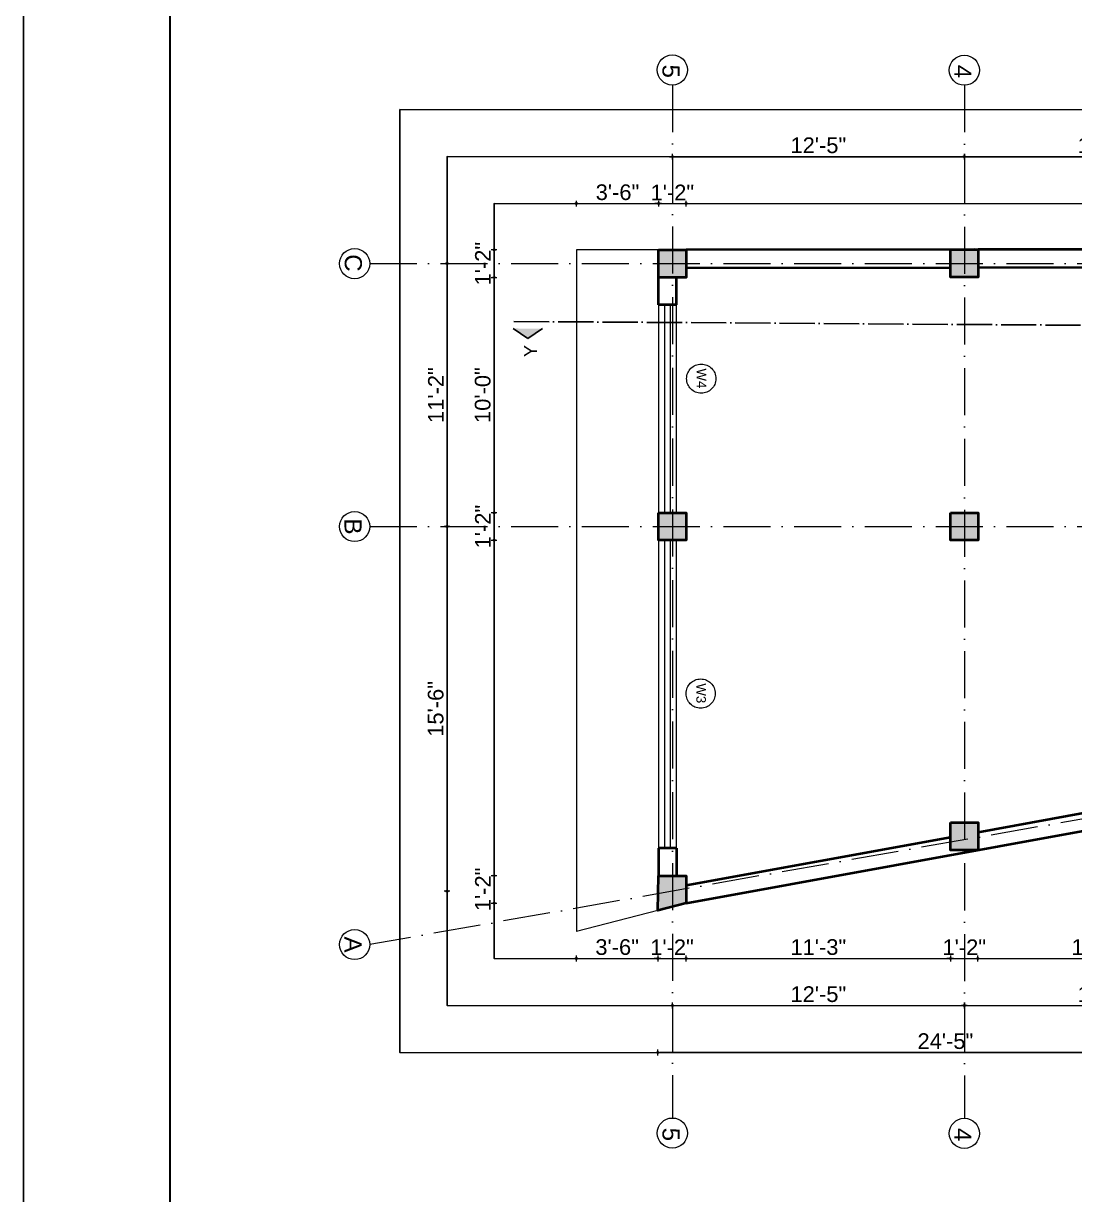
# Model space of a CAD drawing. Header units: inches. Extents: x -71 to 2682309, y -3332 to 801571.
# Drawn here: x 2680069 to 2680605, y 789742 to 790340 of the extents above; entities that cross this region are included whole.
import ezdxf

# ---------------------------------------------------------------- set-up
doc = ezdxf.new("R2010")
doc.units = ezdxf.units.IN
doc.header["$MEASUREMENT"] = 0
doc.header["$PDMODE"] = 99
for name, pattern in [('ACAD_ISO04W100', [30, 24, -3, 0, -3]), ('ACAD_ISO10W100', [18, 12, -3, 0, -3]), ('SOLID', [0])]:
    doc.linetypes.add(name, pattern=pattern)
for name, color, linetype, lineweight in [('BORDER', 5, 'Continuous', 60), ('CENTER  LINE RA', 10, 'ACAD_ISO04W100', 18), ('CONC. OUTLINE RA', 150, 'Continuous', 40), ('DOOR-WIN RA', 3, 'Continuous', 20), ('elev 2', 20, 'Continuous', 25), ('Hatch', 254, 'Continuous', 9), ('HATCH RA', 8, 'Continuous', 9), ('stair EA', 132, 'Continuous', 5), ('Text', 7, 'Continuous', 20), ('TEXT RA', 254, 'Continuous', 20), ('TEXTURE EA', 8, 'ACAD_ISO10W100', 9), ('wall EA', 24, 'Continuous', 40)]:
    doc.layers.add(name, color=color, linetype=linetype, lineweight=lineweight)
for name, color, linetype in [('Column & Beam', 7, 'Continuous'), ('HACTH', 7, 'Continuous'), ('lettring', 7, 'Continuous'), ('text EA', 7, 'Continuous')]:
    doc.layers.add(name, color=color, linetype=linetype)
doc.styles.add('DIM 8', font='arial.ttf', dxfattribs={"height": 8})
doc.styles.get("Standard").update_dxf_attribs({"font": 'arial.ttf'})
doc.dimstyles.new('Copy of DIM 8', dxfattribs={"dimtxt": 8, "dimasz": 1, "dimexe": 6, "dimexo": 18, "dimgap": 1.6875, "dimtad": 1, "dimdec": 0, "dimzin": 3, "dimdsep": 46, "dimlunit": 4, "dimtxsty": 'DIM 8', "dimblk": 'dot 2', "dimcen": 0.09375, "dimse1": 1, "dimse2": 1, "dimclrd": 1, "dimclre": 1, "dimclrt": 256, "dimadec": 0, "dimazin": 0, "dimtfac": 0.75, "dimtdec": 0, "dimtix": 1, "dimtmove": 1, "dimatfit": 3, "dimldrblk": 'DOT', "dimfxl": 1, "dimtolj": 1, "dimtzin": 0, "dimlwd": 9, "dimlwe": 9, "dimarcsym": 0})

# ---------------------------------------------------------------- blocks, each defined once
blk = doc.blocks.new('COLUMN')
at = {"layer": 'HACTH', "lineweight": 30, "transparency": 33554541}
h = blk.add_hatch(color=256, dxfattribs=at)
h.dxf.hatch_style = 1
h.paths.add_polyline_path([(2659104.19, 784576.38), (2659090.19, 784576.38), (2659090.19, 784562.38), (2659104.19, 784562.38)])
at = {"layer": 'CONC. OUTLINE RA'}
blk.add_lwpolyline([(2659090.19, 784576.38), (2659104.19, 784576.38), (2659104.19, 784562.38), (2659090.19, 784562.38)], close=True, dxfattribs=at)
blk = doc.blocks.new('dot1')
at = {"layer": 'Hatch'}
h = blk.add_hatch(color=256, dxfattribs=at)
edge = h.paths.add_edge_path()
edge.add_arc((0, 0), 1, 0, 360)
for p, q in [((3, 0), (-3, 0)), ((0, 3), (0, -3))]:
    blk.add_line(p, q, dxfattribs=at)
blk.add_circle((0, 0), 1, dxfattribs=at)
blk = doc.blocks.new('dot 2')
at = {"layer": 'Hatch', "xscale": 0.5, "yscale": 0.5, "zscale": 0.5}
blk.add_blockref('dot1', (0, 0), dxfattribs=at)
blk = doc.blocks.new('*D1513')
at = {"layer": 'Defpoints', "color": 0, "transparency": 16777216}
for p in [(2680308.75, 789904.56), (2680406.74, 789904.56), (2680406.74, 789890.56)]:
    blk.add_point(p, dxfattribs=at)
at = {"layer": 'lettring', "color": 1, "lineweight": 9, "transparency": 16777216}
for p, q in [((2680308.75, 789905.56), (2680308.75, 789906.56)), ((2680308.75, 789890.56), (2680308.75, 789904.56)), ((2680308.75, 789889.56), (2680308.75, 789888.56))]:
    blk.add_line(p, q, dxfattribs=at)
for p, rotation in [((2680308.75, 789904.56), 270), ((2680308.75, 789890.56), 90)]:
    blk.add_blockref('dot 2', p, dxfattribs=dict(at, rotation=rotation))
at = {"layer": 'lettring', "transparency": 16777216, "insert": (2680303.05, 789897.56), "char_height": 8, "attachment_point": 5, "rotation": 90, "style": 'DIM 8'}
blk.add_mtext('\\A1;1\'-2"', dxfattribs=at)
blk = doc.blocks.new('_Dot')
at = {"color": 0, "linetype": 'ByBlock', "lineweight": -2}
blk.add_line((-0.5, 0), (-1, 0), dxfattribs=at)
at = {"color": 0, "linetype": 'ByBlock', "const_width": 0.5}
blk.add_lwpolyline([(-0.25, 0, 1), (0.25, 0, 1)], format="xyb", close=True, dxfattribs=at)
blk = doc.blocks.new('*D1514')
at = {"layer": 'Defpoints', "color": 0, "transparency": 16777216}
for p in [(2680308.75, 790089.74), (2680392.74, 790089.74), (2680392.74, 790075.74)]:
    blk.add_point(p, dxfattribs=at)
at = {"layer": 'lettring', "color": 1, "lineweight": 9, "transparency": 16777216}
for p, q in [((2680308.75, 790090.74), (2680308.75, 790091.74)), ((2680308.75, 790075.74), (2680308.75, 790089.74)), ((2680308.75, 790074.74), (2680308.75, 790073.74))]:
    blk.add_line(p, q, dxfattribs=at)
for p, rotation in [((2680308.75, 790089.74), 270), ((2680308.75, 790075.74), 90)]:
    blk.add_blockref('dot 2', p, dxfattribs=dict(at, rotation=rotation))
at = {"layer": 'lettring', "transparency": 16777216, "insert": (2680303.05, 790082.74), "char_height": 8, "attachment_point": 5, "rotation": 90, "style": 'DIM 8'}
blk.add_mtext('\\A1;1\'-2"', dxfattribs=at)
blk = doc.blocks.new('*D1515')
at = {"layer": 'Defpoints', "color": 0, "transparency": 16777216}
for p in [(2680308.75, 790209.94), (2680392.74, 790209.94), (2680392.74, 790089.74)]:
    blk.add_point(p, dxfattribs=at)
at = {"layer": 'lettring', "color": 1, "lineweight": 9, "transparency": 16777216}
blk.add_line((2680308.75, 790090.74), (2680308.75, 790208.94), dxfattribs=at)
for p, rotation in [((2680308.75, 790209.94), 90), ((2680308.75, 790089.74), 270)]:
    blk.add_blockref('dot 2', p, dxfattribs=dict(at, rotation=rotation))
at = {"layer": 'lettring', "transparency": 16777216, "insert": (2680302.98, 790149.84), "char_height": 8, "attachment_point": 5, "rotation": 90, "style": 'DIM 8'}
blk.add_mtext('\\A1;10\'-0"', dxfattribs=at)
blk = doc.blocks.new('*D1516')
at = {"layer": 'Defpoints', "color": 0, "transparency": 16777216}
for p in [(2680308.75, 790223.94), (2680392.74, 790223.94), (2680392.74, 790209.94)]:
    blk.add_point(p, dxfattribs=at)
at = {"layer": 'lettring', "color": 1, "lineweight": 9, "transparency": 16777216}
for p, q in [((2680308.75, 790224.94), (2680308.75, 790225.94)), ((2680308.75, 790209.94), (2680308.75, 790223.94)), ((2680308.75, 790208.94), (2680308.75, 790207.94))]:
    blk.add_line(p, q, dxfattribs=at)
for p, rotation in [((2680308.75, 790223.94), 270), ((2680308.75, 790209.94), 90)]:
    blk.add_blockref('dot 2', p, dxfattribs=dict(at, rotation=rotation))
at = {"layer": 'lettring', "transparency": 16777216, "insert": (2680303.05, 790216.94), "char_height": 8, "attachment_point": 5, "rotation": 90, "style": 'DIM 8'}
blk.add_mtext('\\A1;1\'-2"', dxfattribs=at)
blk = doc.blocks.new('*D1517')
at = {"layer": 'Defpoints', "color": 0, "transparency": 16777216}
for p in [(2680284.75, 790082.74), (2680399.74, 790082.74), (2680399.74, 789896.63)]:
    blk.add_point(p, dxfattribs=at)
at = {"layer": 'lettring', "color": 1, "lineweight": 9, "transparency": 16777216}
blk.add_line((2680284.75, 789897.63), (2680284.75, 790081.74), dxfattribs=at)
for p, rotation in [((2680284.75, 790082.74), 90), ((2680284.75, 789896.63), 270)]:
    blk.add_blockref('dot 2', p, dxfattribs=dict(at, rotation=rotation))
at = {"layer": 'lettring', "transparency": 16777216, "insert": (2680278.98, 789989.68), "char_height": 8, "attachment_point": 5, "rotation": 90, "style": 'DIM 8'}
blk.add_mtext('\\A1;15\'-6"', dxfattribs=at)
blk = doc.blocks.new('*D1319')
at = {"layer": 'Defpoints', "color": 0, "transparency": 16777216}
for p in [(2680392.74, 790247.56), (2680350.74, 790223.94), (2680392.74, 790223.94)]:
    blk.add_point(p, dxfattribs=at)
at = {"layer": 'lettring', "color": 1, "lineweight": 9, "transparency": 16777216}
blk.add_line((2680351.74, 790247.56), (2680391.74, 790247.56), dxfattribs=at)
at = {"layer": 'lettring', "color": 1, "lineweight": 9, "transparency": 16777216, "rotation": 180}
blk.add_blockref('dot 2', (2680350.74, 790247.56), dxfattribs=at)
at = {"layer": 'lettring', "color": 1, "lineweight": 9, "transparency": 16777216}
blk.add_blockref('dot 2', (2680392.74, 790247.56), dxfattribs=at)
at = {"layer": 'lettring', "transparency": 16777216, "insert": (2680371.74, 790253.34), "char_height": 8, "attachment_point": 5, "style": 'DIM 8'}
blk.add_mtext('\\A1;3\'-6"', dxfattribs=at)
blk = doc.blocks.new('*D1519')
at = {"layer": 'Defpoints', "color": 0, "transparency": 16777216}
for p in [(2680406.74, 790247.56), (2680392.74, 790223.94), (2680406.74, 790223.94)]:
    blk.add_point(p, dxfattribs=at)
at = {"layer": 'lettring', "color": 1, "lineweight": 9, "transparency": 16777216}
for p, q in [((2680391.74, 790247.56), (2680390.74, 790247.56)), ((2680392.74, 790247.56), (2680406.74, 790247.56)), ((2680407.74, 790247.56), (2680408.74, 790247.56))]:
    blk.add_line(p, q, dxfattribs=at)
blk.add_blockref('dot 2', (2680392.74, 790247.56), dxfattribs=at)
at = {"layer": 'lettring', "color": 1, "lineweight": 9, "transparency": 16777216, "rotation": 180}
blk.add_blockref('dot 2', (2680406.74, 790247.56), dxfattribs=at)
at = {"layer": 'lettring', "transparency": 16777216, "insert": (2680399.74, 790253.26), "char_height": 8, "attachment_point": 5, "style": 'DIM 8'}
blk.add_mtext('\\A1;1\'-2"', dxfattribs=at)
blk = doc.blocks.new('*D1320')
at = {"layer": 'Defpoints', "color": 0, "transparency": 16777216}
for p in [(2680392.37, 789886.84), (2680350.74, 789876.07), (2680392.37, 789862.29)]:
    blk.add_point(p, dxfattribs=at)
at = {"layer": 'lettring', "color": 1, "lineweight": 9, "transparency": 16777216}
blk.add_line((2680351.74, 789862.29), (2680391.37, 789862.29), dxfattribs=at)
at = {"layer": 'lettring', "color": 1, "lineweight": 9, "transparency": 16777216, "rotation": 180}
blk.add_blockref('dot 2', (2680350.74, 789862.29), dxfattribs=at)
at = {"layer": 'lettring', "color": 1, "lineweight": 9, "transparency": 16777216}
blk.add_blockref('dot 2', (2680392.37, 789862.29), dxfattribs=at)
at = {"layer": 'lettring', "transparency": 16777216, "insert": (2680371.56, 789868.07), "char_height": 8, "attachment_point": 5, "style": 'DIM 8'}
blk.add_mtext('\\A1;3\'-6"', dxfattribs=at)
blk = doc.blocks.new('*D1321')
at = {"layer": 'Defpoints', "color": 0, "transparency": 16777216}
for p in [(2680392.37, 789886.84), (2680406.74, 789890.56), (2680406.74, 789862.29)]:
    blk.add_point(p, dxfattribs=at)
at = {"layer": 'lettring', "color": 1, "lineweight": 9, "transparency": 16777216}
for p, q in [((2680391.37, 789862.29), (2680390.37, 789862.29)), ((2680392.37, 789862.29), (2680406.74, 789862.29)), ((2680407.74, 789862.29), (2680408.74, 789862.29))]:
    blk.add_line(p, q, dxfattribs=at)
blk.add_blockref('dot 2', (2680392.37, 789862.29), dxfattribs=at)
at = {"layer": 'lettring', "color": 1, "lineweight": 9, "transparency": 16777216, "rotation": 180}
blk.add_blockref('dot 2', (2680406.74, 789862.29), dxfattribs=at)
at = {"layer": 'lettring', "transparency": 16777216, "insert": (2680399.56, 789868), "char_height": 8, "attachment_point": 5, "style": 'DIM 8'}
blk.add_mtext('\\A1;1\'-2"', dxfattribs=at)
blk = doc.blocks.new('*D1522')
at = {"layer": 'Defpoints', "color": 0, "transparency": 16777216}
for p in [(2680541.72, 789917.64), (2680406.74, 789890.56), (2680541.72, 789862.29)]:
    blk.add_point(p, dxfattribs=at)
at = {"layer": 'lettring', "color": 1, "lineweight": 9, "transparency": 16777216}
blk.add_line((2680407.74, 789862.29), (2680540.72, 789862.29), dxfattribs=at)
at = {"layer": 'lettring', "color": 1, "lineweight": 9, "transparency": 16777216, "rotation": 180}
blk.add_blockref('dot 2', (2680406.74, 789862.29), dxfattribs=at)
at = {"layer": 'lettring', "color": 1, "lineweight": 9, "transparency": 16777216}
blk.add_blockref('dot 2', (2680541.72, 789862.29), dxfattribs=at)
at = {"layer": 'lettring', "transparency": 16777216, "insert": (2680474.23, 789868.07), "char_height": 8, "attachment_point": 5, "style": 'DIM 8'}
blk.add_mtext('\\A1;11\'-3"', dxfattribs=at)
blk = doc.blocks.new('*D1523')
at = {"layer": 'Defpoints', "color": 0, "transparency": 16777216}
for p in [(2680541.72, 789917.64), (2680555.66, 789917.64), (2680555.66, 789862.29)]:
    blk.add_point(p, dxfattribs=at)
at = {"layer": 'lettring', "color": 1, "lineweight": 9, "transparency": 16777216}
for p, q in [((2680540.72, 789862.29), (2680539.72, 789862.29)), ((2680541.72, 789862.29), (2680555.66, 789862.29)), ((2680556.66, 789862.29), (2680557.66, 789862.29))]:
    blk.add_line(p, q, dxfattribs=at)
blk.add_blockref('dot 2', (2680541.72, 789862.29), dxfattribs=at)
at = {"layer": 'lettring', "color": 1, "lineweight": 9, "transparency": 16777216, "rotation": 180}
blk.add_blockref('dot 2', (2680555.66, 789862.29), dxfattribs=at)
at = {"layer": 'lettring', "transparency": 16777216, "insert": (2680548.69, 789868), "char_height": 8, "attachment_point": 5, "style": 'DIM 8'}
blk.add_mtext('\\A1;1\'-2"', dxfattribs=at)
blk = doc.blocks.new('*D1524')
at = {"layer": 'Defpoints', "color": 0, "transparency": 16777216}
for p in [(2680685.74, 789941.29), (2680555.66, 789917.64), (2680685.74, 789862.29)]:
    blk.add_point(p, dxfattribs=at)
at = {"layer": 'lettring', "color": 1, "lineweight": 9, "transparency": 16777216}
blk.add_line((2680556.66, 789862.29), (2680684.74, 789862.29), dxfattribs=at)
at = {"layer": 'lettring', "color": 1, "lineweight": 9, "transparency": 16777216, "rotation": 180}
blk.add_blockref('dot 2', (2680555.66, 789862.29), dxfattribs=at)
at = {"layer": 'lettring', "color": 1, "lineweight": 9, "transparency": 16777216}
blk.add_blockref('dot 2', (2680685.74, 789862.29), dxfattribs=at)
at = {"layer": 'lettring', "transparency": 16777216, "insert": (2680620.7, 789868.06), "char_height": 8, "attachment_point": 5, "style": 'DIM 8'}
blk.add_mtext('\\A1;10\'-10"', dxfattribs=at)
blk = doc.blocks.new('*D1532')
at = {"layer": 'Defpoints', "color": 0, "transparency": 16777216}
for p in [(2680548.74, 789922.9), (2680399.74, 789896.63), (2680548.74, 789838.26)]:
    blk.add_point(p, dxfattribs=at)
at = {"layer": 'lettring', "color": 1, "lineweight": 9, "transparency": 16777216}
blk.add_line((2680400.74, 789838.26), (2680547.74, 789838.26), dxfattribs=at)
at = {"layer": 'lettring', "color": 1, "lineweight": 9, "transparency": 16777216, "rotation": 180}
blk.add_blockref('dot 2', (2680399.74, 789838.26), dxfattribs=at)
at = {"layer": 'lettring', "color": 1, "lineweight": 9, "transparency": 16777216}
blk.add_blockref('dot 2', (2680548.74, 789838.26), dxfattribs=at)
at = {"layer": 'lettring', "transparency": 16777216, "insert": (2680474.24, 789844.03), "char_height": 8, "attachment_point": 5, "style": 'DIM 8'}
blk.add_mtext('\\A1;12\'-5"', dxfattribs=at)
blk = doc.blocks.new('*D1533')
at = {"layer": 'Defpoints', "color": 0, "transparency": 16777216}
for p in [(2680692.75, 789948.29), (2680548.74, 789922.9), (2680692.75, 789838.26)]:
    blk.add_point(p, dxfattribs=at)
at = {"layer": 'lettring', "color": 1, "lineweight": 9, "transparency": 16777216}
blk.add_line((2680549.74, 789838.26), (2680691.75, 789838.26), dxfattribs=at)
at = {"layer": 'lettring', "color": 1, "lineweight": 9, "transparency": 16777216, "rotation": 180}
blk.add_blockref('dot 2', (2680548.74, 789838.26), dxfattribs=at)
at = {"layer": 'lettring', "color": 1, "lineweight": 9, "transparency": 16777216}
blk.add_blockref('dot 2', (2680692.75, 789838.26), dxfattribs=at)
at = {"layer": 'lettring', "transparency": 16777216, "insert": (2680620.74, 789844.03), "char_height": 8, "attachment_point": 5, "style": 'DIM 8'}
blk.add_mtext('\\A1;12\'-0"', dxfattribs=at)
blk = doc.blocks.new('*D1322')
at = {"layer": 'Defpoints', "color": 0, "transparency": 16777216}
for p in [(2680685.74, 789941.29), (2680392.37, 789886.84), (2680392.37, 789814.28)]:
    blk.add_point(p, dxfattribs=at)
at = {"layer": 'lettring', "color": 1, "lineweight": 9, "transparency": 16777216}
blk.add_line((2680684.74, 789814.28), (2680393.37, 789814.28), dxfattribs=at)
at = {"layer": 'lettring', "color": 1, "lineweight": 9, "transparency": 16777216, "rotation": 180}
blk.add_blockref('dot 2', (2680392.37, 789814.28), dxfattribs=at)
at = {"layer": 'lettring', "color": 1, "lineweight": 9, "transparency": 16777216}
blk.add_blockref('dot 2', (2680685.74, 789814.28), dxfattribs=at)
at = {"layer": 'lettring', "transparency": 16777216, "insert": (2680539.06, 789820.06), "char_height": 8, "attachment_point": 5, "style": 'DIM 8'}
blk.add_mtext('\\A1;24\'-5"', dxfattribs=at)
blk = doc.blocks.new('*D1548')
at = {"layer": 'Defpoints', "color": 0, "transparency": 16777216}
for p in [(2680548.74, 790271.53), (2680399.74, 790216.94), (2680548.74, 790217.09)]:
    blk.add_point(p, dxfattribs=at)
at = {"layer": 'lettring', "color": 1, "lineweight": 9, "transparency": 16777216}
blk.add_line((2680400.74, 790271.53), (2680547.74, 790271.53), dxfattribs=at)
at = {"layer": 'lettring', "color": 1, "lineweight": 9, "transparency": 16777216, "rotation": 180}
blk.add_blockref('dot 2', (2680399.74, 790271.53), dxfattribs=at)
at = {"layer": 'lettring', "color": 1, "lineweight": 9, "transparency": 16777216}
blk.add_blockref('dot 2', (2680548.74, 790271.53), dxfattribs=at)
at = {"layer": 'lettring', "transparency": 16777216, "insert": (2680474.24, 790277.3), "char_height": 8, "attachment_point": 5, "style": 'DIM 8'}
blk.add_mtext('\\A1;12\'-5"', dxfattribs=at)
blk = doc.blocks.new('*D1549')
at = {"layer": 'Defpoints', "color": 0, "transparency": 16777216}
for p in [(2680692.75, 790271.53), (2680548.74, 790217.09), (2680692.75, 790217.2)]:
    blk.add_point(p, dxfattribs=at)
at = {"layer": 'lettring', "color": 1, "lineweight": 9, "transparency": 16777216}
blk.add_line((2680549.74, 790271.53), (2680691.75, 790271.53), dxfattribs=at)
at = {"layer": 'lettring', "color": 1, "lineweight": 9, "transparency": 16777216, "rotation": 180}
blk.add_blockref('dot 2', (2680548.74, 790271.53), dxfattribs=at)
at = {"layer": 'lettring', "color": 1, "lineweight": 9, "transparency": 16777216}
blk.add_blockref('dot 2', (2680692.75, 790271.53), dxfattribs=at)
at = {"layer": 'lettring', "transparency": 16777216, "insert": (2680620.74, 790277.3), "char_height": 8, "attachment_point": 5, "style": 'DIM 8'}
blk.add_mtext('\\A1;12\'-0"', dxfattribs=at)
blk = doc.blocks.new('Y SECTION')
at = {"layer": 'Column & Beam'}
h = blk.add_hatch(color=256, dxfattribs=at)
h.dxf.hatch_style = 1
h.paths.add_polyline_path([(2670746.93, 791824.35), (2670747.03, 791839.29), (2670741.93, 791831.85)])
h = blk.add_hatch(color=256, dxfattribs=at)
h.dxf.hatch_style = 1
h.paths.add_polyline_path([(2670742.02, 791090.15), (2670742.12, 791105.09), (2670737.02, 791097.65)])
at = {"layer": 'elev 2'}
for p, q in [((2670741.93, 791831.85), (2670747.03, 791839.29)), ((2670741.93, 791831.85), (2670746.93, 791824.35)), ((2670737.02, 791097.65), (2670742.12, 791105.09)), ((2670742.12, 791105.09), (2670742.02, 791090.15)), ((2670737.02, 791097.65), (2670742.02, 791090.15))]:
    blk.add_line(p, q, dxfattribs=at)
at = {"layer": 'elev 2', "linetype": 'ACAD_ISO04W100', "ltscale": 0.75}
blk.add_line((2670750.6, 791838.92), (2670745.62, 791090.08), dxfattribs=at)
at = {"layer": 'Text', "char_height": 6.57, "attachment_point": 1, "rotation": 359.6191}
for insert in [(2670732.45, 791833.75), (2670727.54, 791099.55)]:
    blk.add_mtext_dynamic_manual_height_columns('Y', width=6.5733, gutter_width=32.87, heights=[0], dxfattribs=dict(at, insert=insert))

msp = doc.modelspace()

# ---------------------------------------------------------------- hatches: boundary and pattern name
at = {"layer": 'HACTH', "lineweight": 30, "transparency": 33554541}
h = msp.add_hatch(color=256, dxfattribs=at)
h.dxf.hatch_style = 1
h.paths.add_polyline_path([(2680406.74, 789904.56), (2680392.74, 789904.56), (2680392.37, 789886.84), (2680406.74, 789890.56)])

# ---------------------------------------------------------------- linework, layer by layer
at = {"color": 244, "lineweight": 30, "true_color": 0x991b1e}
msp.add_line((2680392.74, 789897.14), (2680392.86, 789897.16), dxfattribs=at)
at = {"layer": 'BORDER', "lineweight": 30}
msp.add_lwpolyline([(2680143.38, 792026.38), (2680143.38, 790490.27), (2680143.38, 789049.76), (2681191.78, 789049.76), (2682234.04, 789049.76), (2682234.04, 790490.27), (2682234.04, 792026.38)], dxfattribs=at)
at = {"layer": 'CENTER  LINE RA', "linetype": 'ACAD_ISO10W100', "ltscale": 2}
for p, q in [((2680399.74, 790308.11), (2680399.74, 789780.87)), ((2680548.74, 790307.96), (2680548.74, 789780.72)), ((2680245.3, 790216.94), (2681134.45, 790216.94)), ((2680245.3, 790082.74), (2681134.45, 790082.74)), ((2680692.74, 789948.29), (2680245.3, 789869.4))]:
    msp.add_line(p, q, dxfattribs=at)
at = {"layer": 'CONC. OUTLINE RA'}
msp.add_lwpolyline([(2680392.74, 789904.56), (2680406.74, 789904.56), (2680406.74, 789890.56), (2680392.37, 789886.84)], close=True, dxfattribs=at)
at = {"layer": 'Defpoints'}
for points in [[(2680068.6, 788921.19), (2680068.6, 792089.19), (2682308.83, 792089.19), (2682308.83, 788921.19)], [(2681122.45, 790295.44), (2681122.45, 789814.17), (2680260.75, 789814.3), (2680260.75, 790295.57)], [(2681098.45, 790271.45), (2681098.45, 789838.18), (2680284.75, 789838.3), (2680284.75, 790271.57)], [(2681074.45, 790247.45), (2681074.45, 789862.18), (2680308.75, 789862.3), (2680308.75, 790247.57)]]:
    msp.add_lwpolyline(points, close=True, dxfattribs=at)
at = {"layer": 'DOOR-WIN RA', "linetype": 'SOLID'}
for p, q in [((2680392.74, 790195.94), (2680392.74, 790089.74)), ((2680395.74, 790195.94), (2680395.74, 790089.74)), ((2680398.77, 790089.74), (2680398.77, 790195.94)), ((2680401.77, 790089.74), (2680401.77, 790195.94)), ((2680392.74, 790075.74), (2680392.74, 789918.56)), ((2680395.74, 790075.74), (2680395.74, 789918.56)), ((2680398.77, 789918.56), (2680398.77, 790075.74)), ((2680401.77, 789918.56), (2680401.77, 790075.74))]:
    msp.add_line(p, q, dxfattribs=at)
at = {"layer": 'stair EA'}
for p, q in [((2680350.74, 790223.94), (2680350.74, 789876.07)), ((2680392.74, 790223.94), (2680350.74, 790223.94)), ((2680392.37, 789886.84), (2680350.74, 789876.07))]:
    msp.add_line(p, q, dxfattribs=at)
at = {"layer": 'TEXTURE EA', "linetype": 'ByBlock', "ltscale": 2}
for centre in [(2680399.74, 790315.8), (2680548.74, 790315.65), (2680237.61, 790216.94), (2680237.61, 790082.74), (2680237.61, 789869.4), (2680399.74, 789773.18), (2680548.74, 789773.03)]:
    msp.add_circle(centre, 7.69, dxfattribs=at)
at = {"layer": 'TEXTURE EA', "linetype": 'ACAD_ISO10W100', "ltscale": 4}
for centre in [(2680414.46, 790158.23), (2680414.18, 789997.51)]:
    msp.add_circle(centre, 7.46, dxfattribs=at)
at = {"layer": 'wall EA'}
for p, q in [((2680553.74, 790224.09), (2680406.74, 790223.94)), ((2680685.75, 790224.2), (2680555.74, 790224.08)), ((2680555.74, 790215.04), (2680685.75, 790215.24)), ((2680392.74, 790195.94), (2680392.74, 790209.94)), ((2680401.77, 790195.94), (2680401.77, 790209.94)), ((2680406.74, 790214.8), (2680541.74, 790215.02)), ((2680401.77, 790195.94), (2680392.74, 790195.94)), ((2680555.72, 789926.79), (2680685.74, 789950.44)), ((2680406.74, 789890.56), (2680685.74, 789941.29)), ((2680406.86, 789899.71), (2680541.72, 789924.24)), ((2680401.77, 789918.56), (2680392.74, 789918.56)), ((2680392.74, 789918.56), (2680392.74, 789904.56)), ((2680401.77, 789918.56), (2680401.77, 789904.56))]:
    msp.add_line(p, q, dxfattribs=at)

# ---------------------------------------------------------------- block references
at = {"layer": 'DOOR-WIN RA', "rotation": 90.00000000000001}
msp.add_blockref('Y SECTION', (3472157.79, -1880563.18), dxfattribs=at)
at = {"layer": 'HATCH RA', "lineweight": 30}
for p in [(21302.55, 5647.56), (21451.55, 5647.71), (21302.56, 5513.36), (21451.55, 5513.37), (21451.53, 5355.26)]:
    msp.add_blockref('COLUMN', p, dxfattribs=at)

# ---------------------------------------------------------------- texts
at = {"layer": 'text EA', "char_height": 4.849, "width": 9.026, "attachment_point": 8, "rotation": 270}
for s, insert in [('W4', (2680412.19, 790158.37)), ('W3', (2680411.92, 789997.64))]:
    msp.add_mtext(s, dxfattribs=dict(at, insert=insert))
at = {"layer": 'TEXT RA', "char_height": 8.76, "attachment_point": 9, "rotation": 270}
for s, insert in [('5', (2680394.56, 790311.74)), ('4', (2680543.56, 790311.59)), ('C', (2680232.43, 790212.88)), ('B', (2680232.43, 790078.68)), ('A', (2680232.43, 789865.34)), ('5', (2680394.56, 789769.12)), ('4', (2680543.56, 789768.97))]:
    msp.add_mtext_dynamic_manual_height_columns(s, width=8.7644, gutter_width=43.82, heights=[0], dxfattribs=dict(at, insert=insert))

# ---------------------------------------------------------------- dimensions: what is measured, and where the dimension line sits
at = {"layer": 'lettring'}
for base, p1, p2, angle, picture, middle in [((2680548.74, 790271.53), (2680399.74, 790216.94), (2680548.74, 790217.09), 180, '*D1548', (2680474.24, 790277.3)), ((2680692.75, 790271.53), (2680548.74, 790217.09), (2680692.75, 790217.2), 180, '*D1549', (2680620.74, 790277.3)), ((2680392.74, 790247.56), (2680350.74, 790223.94), (2680392.74, 790223.94), 180, '*D1319', (2680371.74, 790253.34)), ((2680406.74, 790247.56), (2680392.74, 790223.94), (2680406.74, 790223.94), 180, '*D1519', (2680399.74, 790253.26)), ((2680308.75, 790223.94), (2680392.74, 790209.94), (2680392.74, 790223.94), 90, '*D1516', (2680303.05, 790216.94)), ((2680308.75, 790209.94), (2680392.74, 790089.74), (2680392.74, 790209.94), 90, '*D1515', (2680302.98, 790149.84)), ((2680308.75, 790089.74), (2680392.74, 790075.74), (2680392.74, 790089.74), 90, '*D1514', (2680303.05, 790082.74)), ((2680284.75, 790082.74), (2680399.74, 789896.63), (2680399.74, 790082.74), 90, '*D1517', (2680278.98, 789989.68)), ((2680692.75, 789838.26), (2680548.74, 789922.9), (2680692.75, 789948.29), 180, '*D1533', (2680620.74, 789844.03)), ((2680392.37, 789814.28), (2680685.74, 789941.29), (2680392.37, 789886.84), 180, '*D1322', (2680539.06, 789820.06)), ((2680685.74, 789862.29), (2680555.66, 789917.64), (2680685.74, 789941.29), 180, '*D1524', (2680620.7, 789868.06)), ((2680548.74, 789838.26), (2680399.74, 789896.63), (2680548.74, 789922.9), 180, '*D1532', (2680474.24, 789844.03)), ((2680541.72, 789862.29), (2680406.74, 789890.56), (2680541.72, 789917.64), 180, '*D1522', (2680474.23, 789868.07)), ((2680555.66, 789862.29), (2680541.72, 789917.64), (2680555.66, 789917.64), 180, '*D1523', (2680548.69, 789868)), ((2680308.75, 789904.56), (2680406.74, 789890.56), (2680406.74, 789904.56), 90, '*D1513', (2680303.05, 789897.56)), ((2680392.37, 789862.29), (2680350.74, 789876.07), (2680392.37, 789886.84), 180, '*D1320', (2680371.56, 789868.07)), ((2680406.74, 789862.29), (2680392.37, 789886.84), (2680406.74, 789890.56), 180, '*D1321', (2680399.56, 789868))]:
    dim = msp.add_linear_dim(base=base, p1=p1, p2=p2, angle=angle, dimstyle='Copy of DIM 8', dxfattribs=at)
    dim.commit()
    dim.dimension.update_dxf_attribs({"geometry": picture, "text_midpoint": middle})
msp.add_linear_dim(base=(2680284.75, 790216.94), p1=(2680399.74, 790082.74), p2=(2680399.74, 790216.94), angle=90, dimstyle='Copy of DIM 8', dxfattribs=at).render()

doc.saveas('drawing.dxf')
